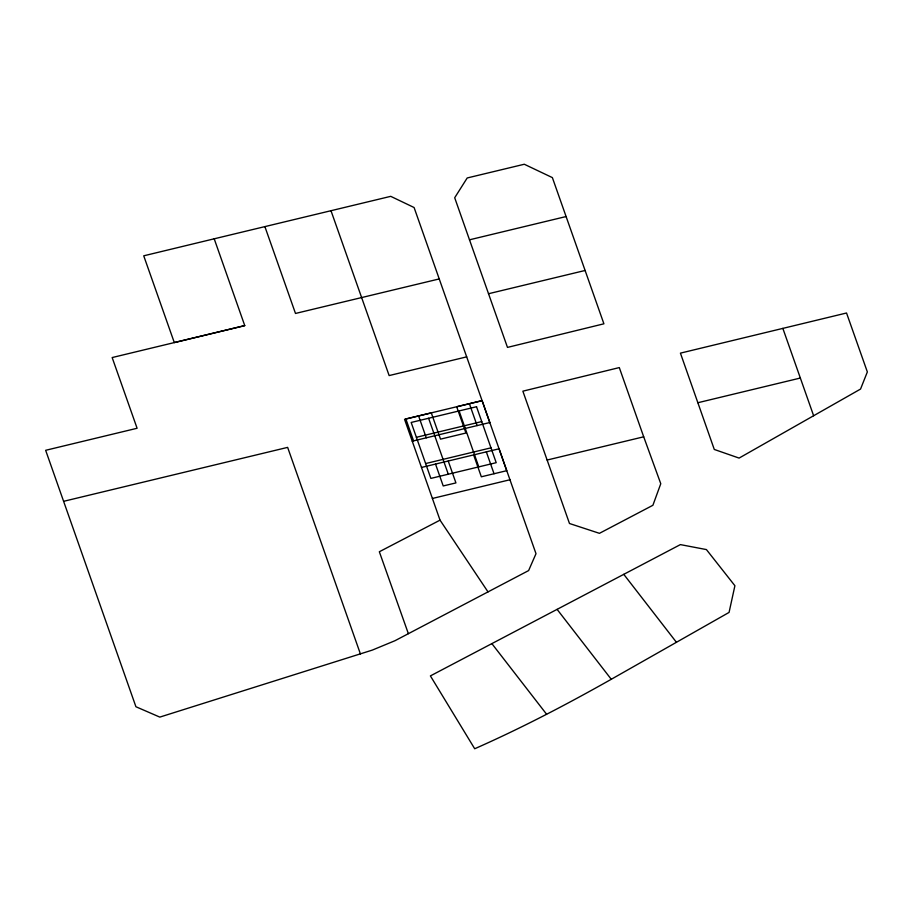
<?xml version="1.0" encoding="UTF-8"?>
<svg xmlns="http://www.w3.org/2000/svg" width="913" height="913" viewBox="0 0 913 913"><rect width="100%" height="100%" fill="white"/><g stroke="black" fill="none" stroke-linecap="round" stroke-linejoin="round"><path stroke-width="1.37" d="M813.631 415.735L739.096 458.086L714.286 449.458L680.425 353.137L846.534 312.999L867.35 371.933L860.548 389.064L813.631 415.735L782.852 328.383M611.265 679.283L729.065 612.418L734.908 585.724L706.411 549.58L680.379 544.605L430.4 675.905L474.703 748.751C521.449 728.118 566.779 704.402 611.265 679.283L557.101 609.37M487.999 591.886L440.032 520.148L404.55 419.307L482.098 400.636L535.999 553.689L528.616 570.579L395.009 640.698L372.276 650.113L159.809 717.104L135.923 706.742L45.65 450.303L137.098 428.265L112.162 357.554L244.752 325.61L214.201 238.807L143.729 255.811L174.303 342.58L244.752 325.61M440.032 520.148L379.34 551.749L408.362 633.668M214.201 238.807L390.73 196.341L414.091 207.525L489.802 422.536M469.499 239.811L507.48 347.397L603.904 323.807L552.376 177.613L524.29 164.249L467.205 177.967L454.697 197.744L469.499 239.811L566.106 216.541M488.501 293.735L585.107 270.476M466.703 356.857L389.143 375.574L330.997 210.732M63.613 501.328L287.641 447.381L360.418 653.959M697.886 402.724L800.347 378.039M432.408 498.464L509.968 479.747M439.233 278.933L295.492 313.456L264.896 226.641M482.098 400.659L456.694 406.764L465.938 433.024L440.523 439.142L431.29 412.881L405.874 418.987L413.578 440.876M416.396 437.293L481.744 421.578M412.254 441.184L489.813 422.536M425.629 463.553L490.989 447.838M421.498 467.445L499.057 448.797L506.738 470.686L481.334 476.791L473.63 454.914M547.127 460.038L643.699 436.813L660.772 483.719L652.898 505.277L599.442 533.329L569.484 523.503L522.864 391.175L619.299 367.585L643.699 436.813M623.773 574.334L676.43 642.284M491.879 643.631L546.567 714.206M469.396 403.717L477.1 425.595M486.332 451.855L494.036 473.744M459.091 410.941L478.777 466.874M448.226 461.019L455.929 482.909L443.216 485.956L435.524 464.078M428.608 418.268L448.283 474.201M418.588 415.929L426.28 437.818M476.529 406.742L411.17 422.457L430.856 478.401L496.204 462.686L476.529 406.742"/></g></svg>
